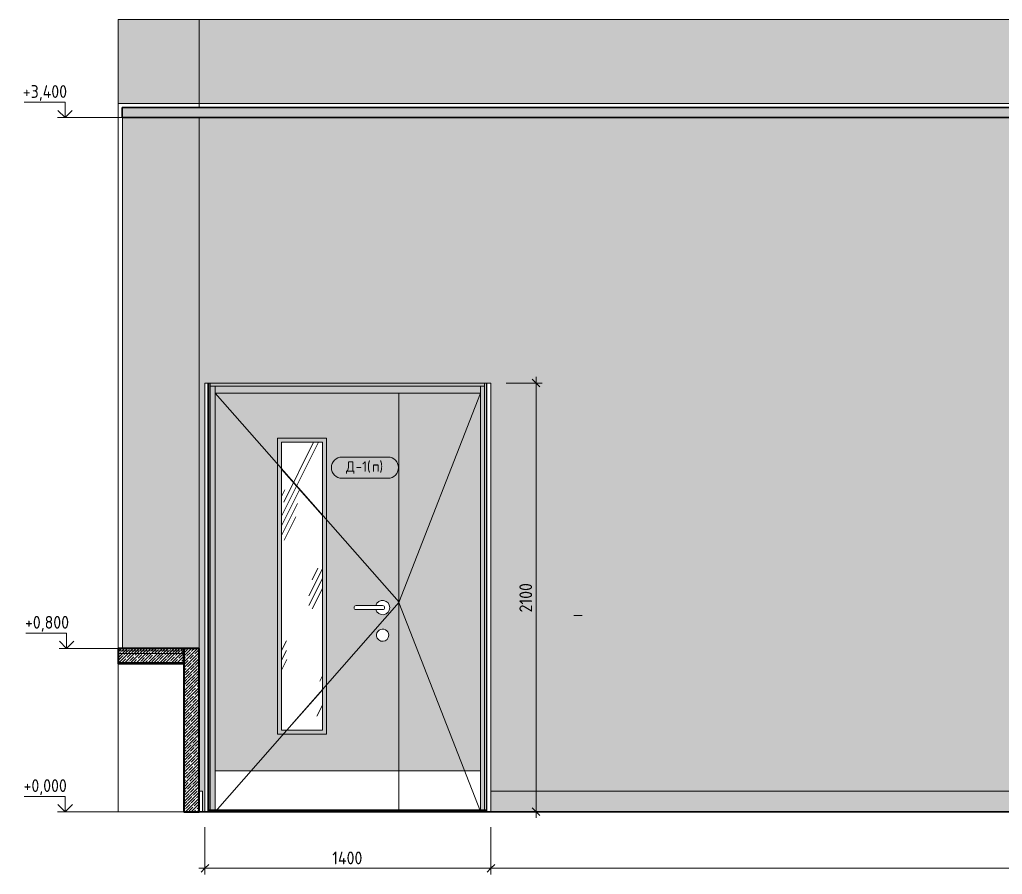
# Model space of a CAD drawing. Header units: millimetres. Extents: x 855 to 70116, y -1987 to 23809.
# Drawn here: x 40645 to 45456, y -307 to 3880 of the extents above; entities that cross this region are included whole.
import ezdxf

# ---------------------------------------------------------------- set-up
doc = ezdxf.new("R2010")
doc.units = ezdxf.units.MM
for name, color, linetype, lineweight in [('A-ANNO-DIMS', 7, 'Continuous', 9), ('A-ANNO-DIMS-25', 7, 'Continuous', 9), ('A-DETL', 7, 'Continuous', 9), ('A-DOOR', 7, 'Continuous', 9), ('A-DOOR-FRAM-1', 7, 'Continuous', 9), ('A-DOOR-IDEN', 7, 'Continuous', 9), ('A-FLOR', 7, 'Continuous', 9), ('A-GENM', 7, 'Continuous', 9), ('A-WALL', 7, 'Continuous', 9), ('A-WALL-5', 7, 'Continuous', 40), ('A-WALL-PATT', 7, 'Continuous', 9), ('G-ANNO-DIMS', 7, 'Continuous', 9), ('G-ANNO-DIMS-1', 7, 'Continuous', 20), ('I-WALL', 7, 'Continuous', 9), ('Q-SPCQ', 7, 'Continuous', 9), ('Ограждение', 7, 'Continuous', 9), ('Поручни', 7, 'Continuous', 9)]:
    doc.layers.add(name, color=color, linetype=linetype, lineweight=lineweight)
for name, color, linetype, lineweight, true_color in [('A-CLNG-1', 7, 'Continuous', 9, 0x787878), ('A-CLNG-FNSH-1', 7, 'Continuous', 30, 0x3c3c3c), ('A-FLOR-1', 7, 'Continuous', 9, 0x787878), ('A-FLOR-FNSH-1', 7, 'Continuous', 30, 0x3c3c3c), ('A-FLOR-MCUT-1', 7, 'Continuous', 9, 0x646464), ('A-WALL-4', 7, 'Continuous', 9, 0x787878), ('A-WALL-FNSH-3', 7, 'Continuous', 30, 0x3c3c3c), ('Q-SPCQ-3', 1, 'Continuous', 9, 0xff0000)]:
    doc.layers.add(name, color=color, linetype=linetype, lineweight=lineweight, true_color=true_color)
doc.styles.add('GOST Common_5', font='GOST_Common.ttf', dxfattribs={"height": 50})
doc.styles.add('ISOCPEUR_2', font='isocpeur.ttf', dxfattribs={"width": 0.9, "height": 62.5})
doc.dimstyles.new('ISO-2_5_0_9К_БОЛЬШОЙ_1', dxfattribs={"dimscale": 304.8, "dimtxt": 62.248823, "dimasz": 0.123031, "dimexe": 0.098425, "dimexo": 0.246063, "dimgap": 0, "dimtad": 1, "dimdec": 0, "dimrnd": 10, "dimzin": 0, "dimdsep": 46, "dimtxsty": 'ISOCPEUR_2', "dimblk1": 'OBLIQUE', "dimblk2": 'OBLIQUE', "dimsah": 1, "dimcen": 0.09, "dimdle": 0.098425, "dimazin": 0, "dimtfac": 1, "dimtdec": 4, "dimtix": 1, "dimtmove": 0, "dimatfit": 3, "dimfxl": 1, "dimtvp": 1, "dimtolj": 1, "dimtzin": 0, "dimarcsym": 2})
pattern_1 = [(45, (0, 0), (-14.25598, 14.25598), []), (45, (14.256, 0), (-14.25598, 14.25598), [25.202, -5.04, 0.8382, -4.202])]

# ---------------------------------------------------------------- blocks, each defined once
blk = doc.blocks.new('110_Дверь_СКБ_2Ст - Д-1 Лестничная клетка EIS60-24280000-Развертка 1_30-3')
at = {"layer": 'A-DOOR'}
h = blk.add_hatch(color=256, dxfattribs=at)
h.paths.add_polyline_path([(-22925.3, 199.9), (-22025.3, 199.9), (-22025.3, 2049.9), (-22925.3, 2049.9), (-22925.3, 242)])
h.paths.add_polyline_path([(-22600.3, 399.9), (-22600.3, 1809.9), (-22400.3, 1809.9), (-22400.3, 399.9), (-22431.7, 399.9)])
h.paths.add_polyline_path([(-22103.1, 835), (-22110.6, 835.4), (-22117.7, 837.6), (-22124.7, 842.1), (-22129.3, 846.9), (-22133, 853.4), (-22135, 860.6), (-22135, 868.7), (-22133.3, 875.5), (-22129.3, 882.7), (-22124.7, 887.8), (-22118.3, 891.9), (-22111.2, 894.3), (-22103.6, 894.9), (-22096.2, 893.5), (-22089.3, 890.3), (-22083.5, 885.5), (-22079, 879.4), (-22076.2, 872.4), (-22075.3, 864.9), (-22076.2, 857.4), (-22078.9, 850.5), (-22083.3, 844.5), (-22089.1, 839.7), (-22095.8, 836.4), (-22101.1, 835.4)])
h.paths.add_polyline_path([(-22104.7, 964.9), (-22113.7, 965.9), (-22122.7, 969.7), (-22129.5, 974.6), (-22135.1, 981.6), (-22138.8, 989.9), (-22235.3, 989.9), (-22237.9, 990.2), (-22240.3, 991.2), (-22242.3, 992.8), (-22243.9, 994.9), (-22244.9, 997.3), (-22245.3, 999.9), (-22244.9, 1002.5), (-22243.9, 1004.9), (-22242.3, 1007), (-22240.3, 1008.6), (-22237.9, 1009.6), (-22235.3, 1009.9), (-22138.8, 1009.9), (-22135.1, 1018.2), (-22128.9, 1025.6), (-22122.2, 1030.6), (-22113.7, 1033.9), (-22104.7, 1034.9), (-22095.8, 1033.6), (-22087.5, 1030), (-22080.3, 1024.5), (-22074.9, 1017.2), (-22071.4, 1008.9), (-22070.3, 999.9), (-22071.4, 990.9), (-22074.9, 982.6), (-22080.3, 975.3), (-22087.7, 969.7), (-22095.8, 966.2), (-22102.7, 965.2)])
blk.add_hatch(color=256, dxfattribs=at).paths.add_polyline_path([(-21705, 199.9), (-21625.3, 199.9), (-21625.3, 2049.9), (-22025.3, 2049.9), (-22025.3, 199.9), (-21947.3, 199.9)])
h = blk.add_hatch(dxfattribs=at)
h.set_pattern_fill('FP_18', color=256, style=0, pattern_type=2)
h.set_pattern_definition([(63.435, (63.5, 31.75), (-255.583, 766.747), [317.5, -190.5, 317.5, -190.5, -403.903]), (63.435, (63.5, 31.75), (-255.583, 766.747), [-1016, 127, -276.903]), (63.435, (47.6, 47.6), (-255.583, 766.747), [254, -317.5, 190.5, -190.5, -467.403]), (63.435, (47.6, 47.6), (-255.583, 766.747), [-952.5, 222.25, -245.153]), (63.435, (47.6, 95.25), (-255.583, 766.747), [190.5, -381, 127, -190.5, -530.903]), (63.435, (47.6, 95.25), (-255.583, 766.747), [-889, 285.75, -245.153]), (63.435, (95.25, 47.6), (-255.583, 766.747), [190.5, -381, 158.75, -6404.65]), (63.435, (142.9, 95.25), (-255.583, 766.747), [95.25, -476.25, 63.5, -6499.9]), (63.435, (63.5, 174.6), (-255.583, 766.747), [63.5, -476.25, 63.5, -254, -562.653]), (63.435, (63.5, 174.6), (-255.583, 766.747), [-857.25, 158.75, -403.903]), (63.435, (349.25, 127), (-255.583, 766.747), [317.5, -476.25, 381, -251.503]), (63.435, (349.25, 79.4), (-255.583, 766.747), [444.5, -317.5, 476.25, -188.003]), (63.435, (381, 95.25), (-255.583, 766.747), [508, -254, 381, -276.903]), (63.435, (428.6, 142.9), (-255.583, 766.747), [317.5, -444.5, 254, -403.903]), (63.435, (381, 238.1), (-255.583, 766.747), [158.75, -635, 190.5, -435.653]), (63.435, (476.25, 190.5), (-255.583, 766.747), [127, -635, 127, -530.903])])
h.paths.add_polyline_path([(-22600.3, 399.9), (-22400.3, 399.9), (-22400.3, 1809.9), (-22600.3, 1809.9), (-22600.3, 484.6)])
at = {"layer": 'A-DOOR-FRAM-1'}
for points in [[(-22431.7, 2084.9), (-21606.3, 2084.9), (-21606.3, 2099.9), (-22949.3, 2099.9), (-22949.3, 2084.9), (-22600.3, 2084.9)], [(-21754.3, 2049.9), (-21625.3, 2049.9), (-21625.3, 2084.9), (-22925.3, 2084.9), (-22925.3, 2049.9), (-22025.3, 2049.9)]]:
    blk.add_hatch(color=256, dxfattribs=at).paths.add_polyline_path(points)
h = blk.add_hatch(color=256, dxfattribs=at)
h.paths.add_polyline_path([(-22949.3, 2), (-22925.3, 2), (-22925.3, 4), (-22949.3, 4)])
h.paths.add_polyline_path([(-22925.3, 10), (-22925.3, 2084.9), (-22949.3, 2084.9), (-22949.3, 10), (-22942.3, 10)])
h = blk.add_hatch(color=256, dxfattribs=at)
h.paths.add_polyline_path([(-21625.3, 2), (-21606.3, 2), (-21606.3, 4), (-21625.3, 4)])
h.paths.add_polyline_path([(-21606.3, 10), (-21606.3, 2084.9), (-21625.3, 2084.9), (-21625.3, 10)])
at = {"layer": 'A-DOOR'}
for p, q in [((-22025.3, 2049.9), (-22025.3, 199.9)), ((-22025.3, 2049.9), (-22025.3, 199.9)), ((-22380.3, 1829.9), (-22620.3, 1829.9)), ((-22620.3, 1829.9), (-22620.3, 379.9)), ((-22380.3, 1829.9), (-22380.3, 379.9)), ((-22600.3, 399.9), (-22600.3, 1809.9)), ((-22600.3, 1809.9), (-22400.3, 1809.9)), ((-22400.3, 1809.9), (-22400.3, 399.9)), ((-22600.3, 1678.8), (-22400.3, 1451.3)), ((-22235.3, 1009.9), (-22105.3, 1009.9)), ((-22105.3, 989.9), (-22235.3, 989.9)), ((-22105.3, 1009.9), (-22138.8, 1009.9)), ((-22138.8, 989.9), (-22105.3, 989.9)), ((-22400.3, 597.8), (-22574.1, 399.9)), ((-22400.3, 399.9), (-22600.3, 399.9)), ((-22380.3, 379.9), (-22620.3, 379.9)), ((-22925.3, 199.9), (-22025.3, 199.9)), ((-22025.3, 199.9), (-22025.3, 10)), ((-21625.3, 199.9), (-22025.3, 199.9)), ((-22025.3, 199.9), (-22025.3, 10)), ((-22025.3, 4), (-22025.3, 2)), ((-22025.3, 4), (-22025.3, 2))]:
    blk.add_line(p, q, dxfattribs=at)
for centre, radius, start, end in [((-22105.3, 999.9), 35, 0, 163.3985), ((-22235.3, 999.9), 10, 90, 270), ((-22105.3, 999.9), 35, 196.6015, 0), ((-22105.3, 999.9), 10, 270, 90), ((-22105.3, 999.9), 10, 270, 90), ((-22105.3, 864.9), 30, 0, 188.1699), ((-22105.3, 864.9), 30, 188.1699, 0)]:
    blk.add_arc(centre, radius, start, end, dxfattribs=at)
at = {"layer": 'A-DOOR-FRAM-1'}
for p, q in [((-22949.3, 2084.9), (-21606.3, 2084.9)), ((-22925.3, 2049.9), (-22925.3, 2084.9)), ((-22925.3, 2084.9), (-22925.3, 10)), ((-21625.3, 2084.9), (-21625.3, 2049.9)), ((-21625.3, 2084.9), (-21625.3, 10)), ((-22925.3, 2049.9), (-21625.3, 2049.9)), ((-22925.3, 4), (-22925.3, 2)), ((-21625.3, 4), (-21625.3, 2))]:
    blk.add_line(p, q, dxfattribs=at)
blk = doc.blocks.new('Плинтус - Плинтус керамогранит бежевый-33446137-Развертка 1_30-3')
at = {"layer": 'A-GENM'}
for p, q in [((-22987, 100), (-23002, 100)), ((-23002, 100), (-23002, 0)), ((-22987, 0), (-22987, 100)), ((-23002, 0), (-22987, 0))]:
    blk.add_line(p, q, dxfattribs=at)
blk = doc.blocks.new('Плинтус - Плинтус керамогранит бежевый-32865288-Развертка 1_30-3')
at = {"layer": 'A-GENM'}
blk.add_hatch(color=256, dxfattribs=at).paths.add_polyline_path([(-17587.6, 0), (-13550, 0), (-13550, 2), (-13525, 2), (-13525, 100), (-21575.3, 100), (-21575.3, 0), (-18556.4, 0)])
for p, q in [((-21575.3, 100), (-13525, 100)), ((-21575.3, 2), (-21575.3, 100)), ((-13525, 100), (-13525, 2))]:
    blk.add_line(p, q, dxfattribs=at)
blk = doc.blocks.new('Ограждение - Ограждение-32972408-Развертка 1_30-3')
at = {"layer": 'Ограждение'}
blk.add_hatch(color=256, dxfattribs=at).paths.add_polyline_path([(-22431.7, 4), (-21596.3, 4), (-21596.3, 10), (-22955.3, 10), (-22955.3, 4), (-22600.3, 4)])
at = {"layer": 'Поручни'}
for p, q in [((-22955.3, 10), (-21596.3, 10)), ((-21596.3, 4), (-22955.3, 4))]:
    blk.add_line(p, q, dxfattribs=at)
blk = doc.blocks.new('Ограждение - Ограждение-32984935-Развертка 1_30-3')
at = {"layer": 'Поручни'}
for p, q in [((-22955.3, 10), (-21596.3, 10)), ((-21596.3, 4), (-22955.3, 4))]:
    blk.add_line(p, q, dxfattribs=at)
blk = doc.blocks.new('Дистанционный пожарный извещатель - Монтируемые на перекрытии-30348713-Развертка 1_30-3')
at = {"layer": 'Q-SPCQ'}
for p, q in [((-21163.1, 961.6), (-21168.9, 961.6)), ((-21163.1, 961.6), (-21133.1, 961.6)), ((-21146.2, 961.6), (-21163.1, 961.6)), ((-21133.1, 961.6), (-21146.2, 961.6)), ((-21133.1, 961.6), (-21128.1, 961.6))]:
    blk.add_line(p, q, dxfattribs=at)
blk = doc.blocks.new('Зашивка приборов отопления11 - Зашивка приборов отопления-33278624-Развертка 1_30-3')
at = {"layer": 'A-WALL-4'}
h = blk.add_hatch(dxfattribs=at)
h.set_pattern_fill('FP_20', color=256, style=0, pattern_type=2)
h.set_pattern_definition(pattern_1)
h.paths.add_polyline_path([(-23085.3, 730), (-23079, 730), (-23079, 800), (-23400, 800), (-23400, 730), (-23158.3, 730)])
h = blk.add_hatch(dxfattribs=at)
h.set_pattern_fill('FP_20', color=256, style=0, pattern_type=2)
h.set_pattern_definition(pattern_1)
h.paths.add_polyline_path([(-23079, 0), (-23004, 0), (-23004, 800), (-23079, 800), (-23079, 46.1)])
at = {"layer": 'A-WALL-5'}
for p, q in [((-23079, 800), (-23400, 800)), ((-23400, 800), (-23400, 730)), ((-23079, 730), (-23079, 800)), ((-23004, 800), (-23079, 800)), ((-23079, 800), (-23079, 0)), ((-23004, 0), (-23004, 800)), ((-23400, 730), (-23079, 730)), ((-23079, 0), (-23004, 0))]:
    blk.add_line(p, q, dxfattribs=at)
blk = doc.blocks.new('DIMBLOCK25-Развертка 1_30-3')
at = {"layer": 'A-ANNO-DIMS-25'}
for p, q in [((41552.1, -75.1), (41552.1, -306.7)), ((41552.1, -276.7), (41552.1, -75.1)), ((42952.1, -75), (42952.1, -306.7)), ((42952.1, -276.7), (42952.1, -75.1)), ((41522.1, -276.7), (42952.1, -276.7))]:
    blk.add_line(p, q, dxfattribs=at)
at = {"layer": 'A-ANNO-DIMS-25', "lineweight": 20}
for p, q in [((41552.1, -276.7), (41533.4, -295.4)), ((41552.1, -276.7), (41570.9, -257.9)), ((42952.1, -276.7), (42933.4, -295.4)), ((42952.1, -276.7), (42970.9, -257.9))]:
    blk.add_line(p, q, dxfattribs=at)
at = {"layer": 'A-ANNO-DIMS-25', "color": 0, "insert": (42175.5, -195), "char_height": 62.5, "width": 183.873, "attachment_point": 1, "line_spacing_factor": 1.149209, "style": 'ISOCPEUR_2'}
blk.add_mtext('1400', dxfattribs=at)
blk = doc.blocks.new('_Oblique')
at = {"color": 0, "linetype": 'ByBlock', "lineweight": -2}
blk.add_line((-0.5, -0.5), (0.5, 0.5), dxfattribs=at)
blk = doc.blocks.new('DIMBLOCK26-Развертка 1_30-3')
at = {"layer": 'A-ANNO-DIMS-25'}
for p, q in [((42952.1, -75), (42952.1, -306.7)), ((42952.1, -276.7), (42952.1, -75.1)), ((51002.4, -75.1), (51002.4, -306.7)), ((51002.4, -276.7), (51002.4, -75.1)), ((42952.1, -276.7), (51002.4, -276.7))]:
    blk.add_line(p, q, dxfattribs=at)
at = {"layer": 'A-ANNO-DIMS-25', "lineweight": 20}
for p, q in [((42952.1, -276.7), (42933.4, -295.4)), ((42952.1, -276.7), (42970.9, -257.9)), ((51002.4, -276.7), (50983.6, -295.4)), ((51002.4, -276.7), (51021.1, -257.9))]:
    blk.add_line(p, q, dxfattribs=at)
at = {"layer": 'A-ANNO-DIMS-25', "color": 0, "insert": (46898.2, -195), "char_height": 62.5, "width": 189.619, "attachment_point": 1, "line_spacing_factor": 1.149209, "style": 'ISOCPEUR_2'}
blk.add_mtext('8050', dxfattribs=at)
blk = doc.blocks.new('DIMBLOCK33-Развертка 1_30-3')
at = {"layer": 'A-ANNO-DIMS-25', "lineweight": 20}
for p, q in [((43173.5, 2099.9), (43154.7, 2118.6)), ((43173.5, 2099.9), (43192.2, 2081.1)), ((43173.5, 0), (43154.7, 18.8)), ((43173.5, 0), (43192.2, -18.8))]:
    blk.add_line(p, q, dxfattribs=at)
at = {"layer": 'A-ANNO-DIMS-25'}
for p, q in [((43173.5, 2129.9), (43173.5, -30)), ((43027.1, 2099.9), (43203.5, 2099.9)), ((43173.5, 2099.9), (43027.1, 2099.9)), ((43125, 0), (43203.5, 0)), ((43173.5, 0), (43125, 0))]:
    blk.add_line(p, q, dxfattribs=at)
at = {"layer": 'A-ANNO-DIMS-25', "color": 0, "insert": (43091.8, 976.3), "char_height": 62.5, "width": 176.691, "attachment_point": 1, "rotation": 90, "line_spacing_factor": 1.149209, "style": 'ISOCPEUR_2'}
blk.add_mtext('2100', dxfattribs=at)
blk = doc.blocks.new('Высотные отметки - Стрелка_Верх-17668718-Развертка 1_30-3')
at = {"layer": 'G-ANNO-DIMS'}
for p, q in [((-23652.5, 875), (-23852.5, 875)), ((-23652.5, 800), (-23652.5, 875)), ((-23614.6, 800), (-23689.6, 800))]:
    blk.add_line(p, q, dxfattribs=at)
at = {"layer": 'G-ANNO-DIMS-1'}
for q in [(-23687.8, 835.4), (-23617.1, 835.4)]:
    blk.add_line((-23652.5, 800), q, dxfattribs=at)
blk = doc.blocks.new('М_двери - Типоразмер_рамка-25223575-Развертка 1_30-3')
at = {"layer": 'A-DOOR-IDEN'}
for p, q in [((-22079.5, 1737.6), (-22304.3, 1737.6)), ((-22304.3, 1633.6), (-22079.5, 1633.6))]:
    blk.add_line(p, q, dxfattribs=at)
for centre, start, end in [((-22304.3, 1685.6), 90, 270), ((-22079.5, 1685.6), 270, 90)]:
    blk.add_arc(centre, 52, start, end, dxfattribs=at)

msp = doc.modelspace()

# ---------------------------------------------------------------- hatches: boundary and pattern name
at = {"layer": 'A-CLNG-1'}
msp.add_hatch(color=256, dxfattribs=at).paths.add_polyline_path([(54397.4, 3400), (56607.4, 3400), (56607.4, 3450), (41147.4, 3450), (41147.4, 3400), (54303.9, 3400)])
at = {"layer": 'A-FLOR'}
msp.add_hatch(color=256, dxfattribs=at).paths.add_polyline_path([(41578.1, 0), (42952.1, 0), (42952.1, 2), (41552.1, 2), (41552.1, 0), (41572.1, 0)])
at = {"layer": 'A-FLOR-1'}
msp.add_hatch(color=256, dxfattribs=at).paths.add_polyline_path([(41127.4, 725), (41448.4, 725), (41448.4, 730), (41127.4, 730), (41127.4, 727.1)])
at = {"layer": 'A-WALL'}
h = msp.add_hatch(color=256, dxfattribs=at)
h.paths.add_polyline_path([(41572.1, 2), (41578.1, 2), (41578.1, 4), (41572.1, 4)])
h.paths.add_polyline_path([(41572.1, 10), (41578.1, 10), (41578.1, 2099.9), (41572.1, 2099.9), (41572.1, 120.7)])
h = msp.add_hatch(color=256, dxfattribs=at)
h.paths.add_polyline_path([(42921.1, 2), (42931.1, 2), (42931.1, 4), (42921.1, 4)])
h.paths.add_polyline_path([(42921.1, 10), (42931.1, 10), (42931.1, 2099.9), (42921.1, 2099.9), (42921.1, 242)])
at = {"layer": 'A-WALL-PATT'}
h = msp.add_hatch(color=256, dxfattribs=at)
h.paths.add_polyline_path([(41524.4, 0), (41525.4, 0), (41525.4, 100), (41540.4, 100), (41540.4, 0), (41552.1, 0), (41552.1, 2099.9), (42952.1, 2099.9), (42952.1, 100), (51002.4, 100), (51002.4, 2099.9), (52402.4, 2099.9), (52402.4, 100), (53306.4, 100), (53306.4, 3400), (41524.4, 3400), (41524.4, 73.1)])
h.paths.add_polyline_path([(52677.4, 1550), (52577.4, 1550), (52577.4, 1650), (52677.4, 1650), (52677.4, 1599.3)])
h.paths.add_polyline_path([(51652.4, 2250), (51652.4, 2350), (51752.4, 2350), (51752.4, 2250)])
at = {"layer": 'I-WALL'}
h = msp.add_hatch(color=256, dxfattribs=at)
h.paths.add_polyline_path([(41127.4, -0.5), (41127.4, 3880), (41126.9, 3880), (41126.9, -0.5)])
h.paths.add_polyline_path([(54077.4, 3450), (54077.4, 3880), (53858.4, 3880), (53858.4, 3450)])
h.paths.add_polyline_path([(53827.4, 3470), (53838.4, 3470), (53838.4, 3880), (53827.4, 3880)])
for points in [[(41127.4, 3470), (41523.4, 3470), (41523.4, 3880), (41127.4, 3880)], [(49327.4, 3470), (49327.4, 3880), (41523.4, 3880), (41523.4, 3470), (48877.4, 3470)], [(41147.9, 800), (41523.4, 800), (41523.4, 3400), (41147.9, 3400), (41147.9, 960.5)], [(41524.4, 800), (41524.4, 3400), (41523.4, 3400), (41523.4, 800)]]:
    msp.add_hatch(color=256, dxfattribs=at).paths.add_polyline_path(points)

# ---------------------------------------------------------------- linework, layer by layer
at = {"layer": 'A-CLNG-FNSH-1'}
for p, q in [((56607.4, 3450), (41147.4, 3450)), ((41147.4, 3450), (41147.4, 3400)), ((56607.4, 3401), (41147.4, 3401)), ((41147.4, 3400), (56607.4, 3400))]:
    msp.add_line(p, q, dxfattribs=at)
at = {"layer": 'A-DETL'}
for p, q in [((41602.1, 2050), (42502.8, 1025.8)), ((42902.1, 2050), (42501, 1025.7)), ((42502.8, 1025.8), (41602.1, 0)), ((42501, 1025.7), (42900.9, 1))]:
    msp.add_line(p, q, dxfattribs=at)
at = {"layer": 'A-FLOR'}
for p, q in [((41126.9, 3880), (56627.4, 3880)), ((41552.1, 2), (42952.1, 2)), ((41552.1, 0), (41552.1, 2)), ((42952.1, 2), (42952.1, 0)), ((56627.9, -0.1), (41127.4, -0.1)), ((41127.4, -0.1), (41127.4, -0.5))]:
    msp.add_line(p, q, dxfattribs=at)
at = {"layer": 'A-FLOR-FNSH-1'}
for p, q in [((41448.4, 800), (41127.4, 800)), ((41127.4, 800), (41127.4, 725)), ((41448.4, 725), (41448.4, 800)), ((41127.4, 725), (41448.4, 725)), ((41523.4, 0), (41523.4, -0.5)), ((56606.4, 0), (41524.4, 0))]:
    msp.add_line(p, q, dxfattribs=at)
at = {"layer": 'A-FLOR-MCUT-1'}
for p, q in [((41448.4, 787.5), (41127.4, 787.5)), ((41448.4, 775), (41127.4, 775))]:
    msp.add_line(p, q, dxfattribs=at)
at = {"layer": 'A-WALL'}
for p, q in [((41578.1, 10), (41578.1, 2099.9)), ((42921.1, 2099.9), (42921.1, 10)), ((41578.1, 2), (41578.1, 4)), ((42921.1, 4), (42921.1, 2))]:
    msp.add_line(p, q, dxfattribs=at)
at = {"layer": 'A-WALL-FNSH-3'}
for p, q in [((41524.4, 800), (41523.4, 800)), ((41523.4, 800), (41523.4, 0)), ((41524.4, 0), (41524.4, 800)), ((41523.4, 0), (41524.4, 0))]:
    msp.add_line(p, q, dxfattribs=at)
at = {"layer": 'G-ANNO-DIMS'}
for p, q in [((40906.8, 3400), (40867.1, 3400)), ((41223.1, 3400), (40906.8, 3400)), ((40897.4, 800), (40874.9, 800)), ((41265.2, 800), (40897.4, 800)), ((41304, 0), (40867.9, 0))]:
    msp.add_line(p, q, dxfattribs=at)
at = {"layer": 'I-WALL'}
for p, q in [((41127.4, 3880), (41127.4, 800)), ((41523.4, 3450), (41523.4, 3880)), ((53306.4, 3470), (41127.4, 3470)), ((41147.9, 3400), (41147.9, 800)), ((41524.4, 3400), (41524.4, 800)), ((41552.1, 2), (41552.1, 2099.9)), ((41552.1, 2099.9), (42952.1, 2099.9)), ((41567.1, 2), (41567.1, 2099.9)), ((41568.1, 2099.9), (41568.1, 2)), ((41572.1, 2099.9), (41572.1, 2)), ((42931.1, 2), (42931.1, 2099.9)), ((42932.1, 2099.9), (42932.1, 2)), ((42952.1, 2099.9), (42952.1, 100)), ((41127.4, 725), (41127.4, 0)), ((41127.4, 0), (41448.4, 0))]:
    msp.add_line(p, q, dxfattribs=at)

# ---------------------------------------------------------------- block references
at = {"layer": 'A-DOOR'}
msp.add_blockref('110_Дверь_СКБ_2Ст - Д-1 Лестничная клетка EIS60-24280000-Развертка 1_30-3', (64527.4, 0), dxfattribs=at)
at = {"layer": 'A-DOOR-IDEN'}
msp.add_blockref('М_двери - Типоразмер_рамка-25223575-Развертка 1_30-3', (64527.4, 0), dxfattribs=at)
at = {"layer": 'A-GENM'}
for name in ['Плинтус - Плинтус керамогранит бежевый-33446137-Развертка 1_30-3', 'Плинтус - Плинтус керамогранит бежевый-32865288-Развертка 1_30-3']:
    msp.add_blockref(name, (64527.4, 0), dxfattribs=at)
at = {"layer": 'A-WALL'}
msp.add_blockref('Зашивка приборов отопления11 - Зашивка приборов отопления-33278624-Развертка 1_30-3', (64527.4, 0), dxfattribs=at)
at = {"layer": 'G-ANNO-DIMS'}
for p in [(64519.6, 2600), (64527.4, 0), (64520.4, -800)]:
    msp.add_blockref('Высотные отметки - Стрелка_Верх-17668718-Развертка 1_30-3', p, dxfattribs=at)
at = {"layer": 'Q-SPCQ-3'}
msp.add_blockref('Дистанционный пожарный извещатель - Монтируемые на перекрытии-30348713-Развертка 1_30-3', (64527.4, 0), dxfattribs=at)
at = {"layer": 'Поручни'}
for name in ['Ограждение - Ограждение-32972408-Развертка 1_30-3', 'Ограждение - Ограждение-32984935-Развертка 1_30-3']:
    msp.add_blockref(name, (64527.4, 0), dxfattribs=at)

# ---------------------------------------------------------------- texts
at = {"layer": 'A-DOOR-IDEN', "char_height": 50, "attachment_point": 1, "style": 'GOST Common_5'}
for s, insert, width in [('\\fGOST Common|b0|i0|c204|p34|;Д', (42243, 1715.9), 56.118), ('-1(', (42289.3, 1715.9), 98.207), ('\\fGOST Common|b0|i0|c204|p34|;п', (42370.3, 1715.9), 44.093), ('\\fGOST Common|b0|i0|c204|p34|;)', (42406.7, 1715.9), 24.051)]:
    msp.add_mtext(s, dxfattribs=dict(at, insert=insert, width=width))

# ---------------------------------------------------------------- dimensions: what is measured, and where the dimension line sits
at = {"layer": 'A-ANNO-DIMS'}
dim = msp.add_linear_dim(base=(43173.5, 0), p1=(42952.1, 2099.9), p2=(43200, 0), angle=90, dimstyle='ISO-2_5_0_9К_БОЛЬШОЙ_1', override={"dimpost": '<>', "dimfxl": 2114.481307}, dxfattribs=at)
dim.commit()
dim.dimension.update_dxf_attribs({"geometry": 'DIMBLOCK33-Развертка 1_30-3', "text_midpoint": (43142.2, 1049.9)})
for base, p1, p2, override, picture, middle in [((42952.1, -276.7), (41552.1, -0.1), (42952.1, 0), {"dimpost": '<>', "dimfxl": 1400.000004}, 'DIMBLOCK25-Развертка 1_30-3', (42252.1, -245.4)), ((51002.4, -276.7), (42952.1, 0), (51002.4, -0.1), {"dimpost": '<>', "dimfxl": 8050.278198}, 'DIMBLOCK26-Развертка 1_30-3', (46977.3, -245.4))]:
    dim = msp.add_linear_dim(base=base, p1=p1, p2=p2, dimstyle='ISO-2_5_0_9К_БОЛЬШОЙ_1', override=override, dxfattribs=at)
    dim.commit()
    dim.dimension.update_dxf_attribs({"geometry": picture, "text_midpoint": middle})

# ---------------------------------------------------------------- next in the draw order: texts
at = {"layer": 'G-ANNO-DIMS', "char_height": 62.5, "attachment_point": 1, "line_spacing_factor": 1.149209, "style": 'ISOCPEUR_2', "bg_fill": 3, "box_fill_scale": 1.25, "bg_fill_color": 256, "bg_fill_true_color": 13158600, "bg_fill_transparency": 0}
for s, insert, width in [('+3,400', (40660.7, 3559.2), 261.428), ('+0,800', (40671.3, 959.2), 254.705), ('+0,000', (40664.3, 159.2), 254.705)]:
    msp.add_mtext(s, dxfattribs=dict(at, insert=insert, width=width))

doc.saveas('drawing.dxf')
